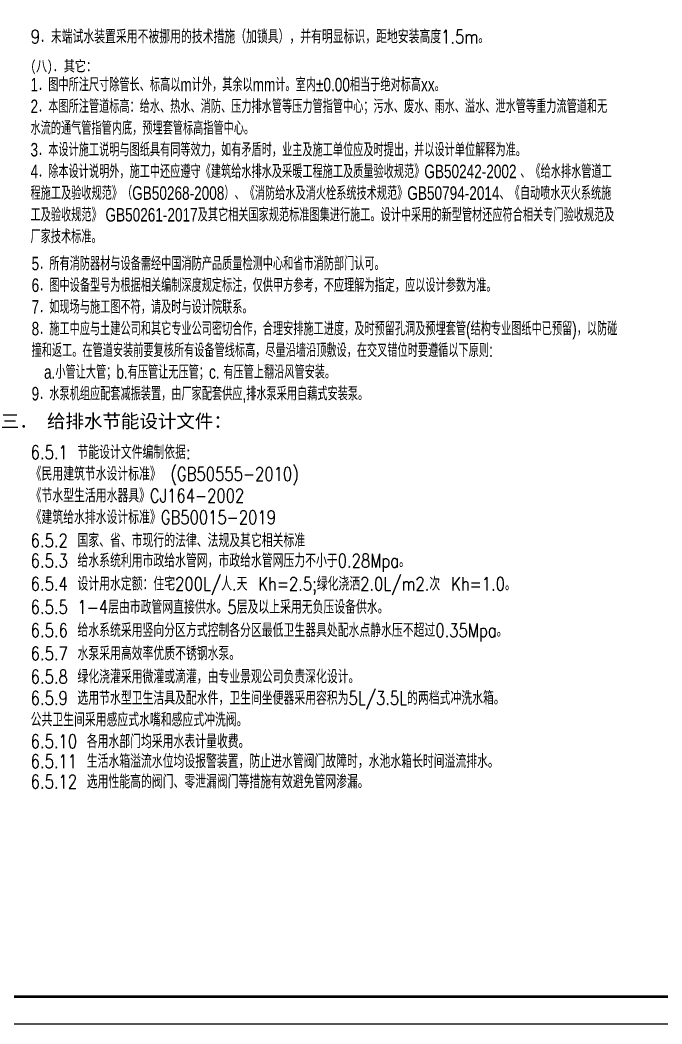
# Model space of a CAD drawing. Extents: x 1382187 to 1725648, y 860327 to 1571294.
# Drawn here: x 1499552 to 1523232, y 1279917 to 1316952 of the extents above; entities that cross this region are included whole.
import ezdxf

# ---------------------------------------------------------------- set-up
doc = ezdxf.new("R2010")
doc.units = 0
doc.header["$LTSCALE"] = 1000
doc.header["$MEASUREMENT"] = 0
for name, color, linetype in [('0s-水标注', 7, 'Continuous'), ('0s_水标注', 7, 'Continuous'), ('图框', 140, 'Continuous')]:
    doc.layers.add(name, color=color, linetype=linetype)
doc.styles.add('HZ', font='TXT', dxfattribs={"bigfont": 'HZTXT'})
doc.styles.add('hztxt', font='a.shx', dxfattribs={"width": 0.75, "bigfont": 'hztxt.shx'})

# ---------------------------------------------------------------- blocks, each defined once
blk = doc.blocks.new('GDGDGRDGDRGDR')
at = {"layer": '图框'}
blk.add_lwpolyline([(148133, -148204), (190183, -148204), (190183, -118504), (148133, -118504)], close=True, dxfattribs=at)
at = {"layer": '图框', "const_width": 50}
blk.add_lwpolyline([(149383, -147704), (189683, -147704), (189683, -119004), (149383, -119004)], close=True, dxfattribs=at)

msp = doc.modelspace()

# ---------------------------------------------------------------- block references
at = {"xscale": 2, "yscale": 2, "zscale": 2}
msp.add_blockref('GDGDGRDGDRGDR', (1176126.9, 1576325.5), dxfattribs=at)

# ---------------------------------------------------------------- texts
at = {"layer": '0s-水标注', "insert": (1498840.2, 1303239.5), "char_height": 500, "width": 14500, "attachment_point": 1, "style": 'HZ'}
msp.add_mtext('\\P{\\fSimHei|b0|i0|c134|p2;三． 给排水节能设计文件：}', dxfattribs=at)
at = {"layer": '0s_水标注', "color": 1, "style": 'HZ', "width": 0.8}
for s, p in [('9．末端试水装置采用不被挪用的技术措施（加锁具），并有明显标识，距地安装高度1.5m。', (1499944.3, 1316092)), ('6.5.4 设计用水定额：住宅200L/人.天\u3000Kh=2.5;绿化浇洒2.0L/m2.次\u3000Kh=1.0。', (1499942.2, 1295902.7)), ('6.5.5 1-4层由市政管网直接供水。5层及以上采用无负压设备供水。 ', (1499942.2, 1295046.5))]:
    msp.add_text(s, height=500, dxfattribs=at).set_placement(p)
at = {"layer": '0s_水标注', "style": 'HZ', "width": 0.8}
for s, p in [('6.5.1 节能设计文件编制依据:', (1499942.2, 1300758.8)), ('《民用建筑节水设计标准》 (GB50555-2010)', (1499942.2, 1299958.8)), ('《节水型生活用水器具》CJ164-2002', (1499942.2, 1299158.8)), ('《建筑给水排水设计标准》GB50015-2019', (1499942.2, 1298358.8)), ('6.5.2 国家、省、市现行的法律、法规及其它相关标准 ', (1499942.2, 1297502.7)), ('6.5.3 给水系统利用市政给水管网，市政给水管网压力不小于0.28Mpa。', (1499942.2, 1296758.8)), ('6.5.6 给水系统采用竖向分区方式控制各分区最低卫生器具处配水点静水压不超过0.35Mpa。 ', (1499942.2, 1294190.4)), ('6.5.7 水泵采用高效率优质不锈钢水泵。 ', (1499942.2, 1293334.2)), ('6.5.8 绿化浇灌采用微灌或滴灌，由专业景观公司负责深化设计。 ', (1499942.2, 1292478.1)), ('6.5.9 选用节水型卫生洁具及配水件，卫生间坐便器采用容积为5L/3.5L的两档式冲洗水箱。', (1499942.2, 1291689.9)), ('公共卫生间采用感应式水嘴和感应式冲洗阀。 ', (1499942.2, 1290889.9)), ('6.5.10 各用水部门均采用水表计量收费。', (1499942.2, 1290089.9)), ('6.5.11 生活水箱溢流水位均设报警装置，防止进水管阀门故障时，水池水箱长时间溢流排水。 ', (1499942.2, 1289358.9)), ('6.5.12 选用性能高的阀门、零泄漏阀门等措施有效避免管网渗漏。', (1499942.2, 1288606.8))]:
    msp.add_text(s, height=500, dxfattribs=at).set_placement(p)
at = {"layer": '0s_水标注', "char_height": 500, "width": 21570.464, "attachment_point": 1, "line_spacing_factor": 0.96, "style": 'hztxt'}
for s, insert in [('{\\fSimHei|b0|i0|c134|p2;\\H0.8x;\\C7;(八)．其它：\\P\\Fros,hztxt|c134;\\H1.25x;1．图中所注尺寸除管长、标高以m计外，其余以mm计。室内±0.00相当于绝对标高xx。\\P2．本图所注管道标高：给水、热水、消防、压力排水管等压力管指管中心；污水、废水、雨水、溢水、泄水管等重力流管道和无水流的通气管指管内底，预埋套管标高指管中心。\\P3．本设计施工说明与图纸具有同等效力，如有矛盾时，业主及施工单位应及时提出，并以设计单位解释为准。\\P4．除本设计说明外，施工中还应遵守《建筑给水排水及采暖工程施工及质量验收规范》GB50242-2002 、《给水排水管道工程施工及验收规范》（GB50268-2008）、《消防给水及消火栓系统技术规范》GB50794-2014、《自动喷水灭火系统施工及验收规范》 GB50261-2017及其它相关国家规范标准图集进行施工。设计中采用的新型管材还应符合相关专门验收规范及厂家技术标准。}', (1499937.3, 1315460.3)), ('\\pi458.3;{\\C7;\\P\\pi0;5．所有消防器材与设备需经中国消防产品质量检测中心和省市消防部门认可。\\P6．图中设备型号为根据相关编制深度规定标注，仅供甲方参考，不应理解为指定，应以设计参数为准。\\P7．如现场与施工图不符，请及时与设计院联系。\\P8．施工中应与土建公司和其它专业公司密切合作，合理安排施工进度，及时预留孔洞及预埋套管(结构专业图纸中已预留)，以防碰撞和返工。在管道安装前要复核所有设备管线标高，尽量沿墙沿顶敷设，在交叉错位时要遵循以下原则:\\P\\pi458.3;a.小管让大管；b.有压管让无压管；c. 有压管上翻沿风管安装。\\P\\pi0;9．水泵机组应配套减振装置，由厂家配套供应,排水泵采用自藕式安装泵。}', (1499977, 1309020.3))]:
    msp.add_mtext(s, dxfattribs=dict(at, insert=insert))

doc.saveas('drawing.dxf')
